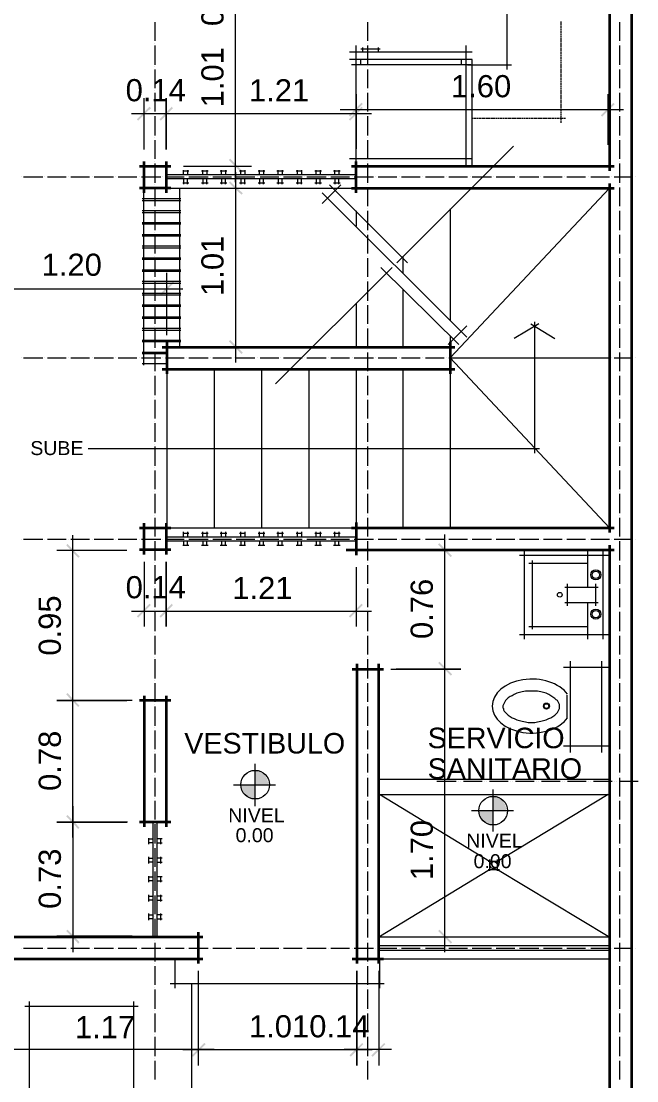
# Model space of a CAD drawing. Header units: millimetres. Extents: x 0 to 51.9, y -1.9 to 29.7.
# Drawn here: x 13.6 to 17.51, y 12.43 to 19.16 of the extents above; entities that cross this region are included whole.
import ezdxf

# ---------------------------------------------------------------- set-up
doc = ezdxf.new("R2010")
doc.units = ezdxf.units.MM
for name, color, linetype in [('PDF_0', 7, 'Continuous'), ('PDF_Acabados', 7, 'Continuous'), ('PDF_Arquitectura', 7, 'Continuous'), ('PDF_Ejes', 7, 'Continuous'), ('PDF_Muebles Fijos', 5, 'Continuous'), ('PDF_Muros', 7, 'Continuous'), ('PDF_Niveles', 2, 'Continuous'), ('PDF_Sketch', 7, 'Continuous'), ('PDF_Text', 7, 'Continuous'), ('PDF_Ventanas', 4, 'Continuous')]:
    doc.layers.add(name, color=color, linetype=linetype)
doc.styles.add('PDF ArialMT', font='arial.ttf')

msp = doc.modelspace()

# ---------------------------------------------------------------- hatches: boundary and pattern name
at = {"layer": 'PDF_0', "transparency": 33554559}
for points in [[(14.3302, 18.5382), (14.3386, 18.5297), (14.4191, 18.6101), (14.4106, 18.6186)], [(14.4826, 18.5297), (14.5588, 18.6101), (14.5503, 18.6186), (14.4741, 18.5382)], [(15.7653, 18.6355), (15.7568, 18.644), (15.6764, 18.5636), (15.6848, 18.5551)], [(15.6764, 18.5382), (15.6848, 18.5297), (15.7653, 18.6101), (15.7568, 18.6186)], [(17.2766, 18.5636), (17.2851, 18.5551), (17.3655, 18.6355), (17.3571, 18.644)], [(14.9228, 18.2884), (14.9144, 18.2799), (14.9948, 18.1995), (15.0033, 18.208)], [(14.9948, 18.0598), (15.0033, 18.0683), (14.9228, 18.1445), (14.9144, 18.136)], [(14.4783, 17.429), (14.4868, 17.4206), (14.5672, 17.501), (14.5588, 17.5095)], [(14.9228, 17.1369), (14.9144, 17.1284), (14.9948, 17.048), (15.0033, 17.0565)], [(13.9576, 15.7526), (13.9661, 15.7611), (13.8899, 15.8415), (13.8814, 15.833)], [(16.3241, 15.7568), (16.3326, 15.7653), (16.2521, 15.8457), (16.2437, 15.8373)], [(14.3302, 15.38), (14.3386, 15.3716), (14.4191, 15.452), (14.4106, 15.4605)], [(14.4826, 15.3716), (14.5588, 15.452), (14.5503, 15.4605), (14.4741, 15.38)], [(15.6764, 15.38), (15.6848, 15.3716), (15.7653, 15.452), (15.7568, 15.4605)], [(16.3326, 15.0117), (16.2521, 15.0922), (16.2437, 15.0837), (16.3241, 15.0033)], [(13.9661, 14.8128), (13.8899, 14.8932), (13.8814, 14.8847), (13.9576, 14.8043)], [(13.9661, 14.038), (13.8899, 14.1185), (13.8814, 14.11), (13.9576, 14.0296)], [(13.8899, 13.3903), (13.8814, 13.3819), (13.9576, 13.3014), (13.9661, 13.3099)], [(16.2521, 13.3903), (16.2437, 13.3819), (16.3241, 13.3014), (16.3326, 13.3099)], [(14.6858, 12.5817), (14.7662, 12.6622), (14.7577, 12.6706), (14.6773, 12.5902)], [(15.7611, 12.6706), (15.6806, 12.5902), (15.6891, 12.5817), (15.7695, 12.6622)], [(15.9092, 12.6622), (15.9008, 12.6706), (15.8203, 12.5902), (15.8288, 12.5817)]]:
    msp.add_hatch(color=256, dxfattribs=at).paths.add_polyline_path(points)
at = {"layer": 'PDF_Arquitectura', "true_color": 0x404040, "transparency": 33554559}
h = msp.add_hatch(color=250, dxfattribs=at)
h.paths.add_polyline_path([(15.0795, 14.309), (14.9863, 14.309), (14.9948, 14.2751), (14.999, 14.2624), (15.0075, 14.2497), (15.0202, 14.237), (15.0329, 14.2286), (15.0456, 14.2243), (15.0795, 14.2159)])
h.paths.add_polyline_path([(15.0922, 14.3979), (15.0795, 14.3979), (15.0795, 14.309), (15.1684, 14.309), (15.1641, 14.3217), (15.1599, 14.3386), (15.1557, 14.3513), (15.1472, 14.364), (15.1345, 14.3767), (15.1091, 14.3937)])
h = msp.add_hatch(color=250, dxfattribs=at)
h.paths.add_polyline_path([(16.5908, 14.1439), (16.4977, 14.1439), (16.5019, 14.1312), (16.5061, 14.1142), (16.5104, 14.1015), (16.5188, 14.0888), (16.5315, 14.0761), (16.5569, 14.0592), (16.5739, 14.055), (16.5908, 14.055)])
h.paths.add_polyline_path([(16.6035, 14.2328), (16.5908, 14.237), (16.5908, 14.1439), (16.6797, 14.1439), (16.6712, 14.1777), (16.667, 14.1904), (16.6585, 14.2032), (16.6458, 14.2159), (16.6331, 14.2243), (16.6204, 14.2286)])

# ---------------------------------------------------------------- linework, layer by layer
at = {"layer": 'PDF_Acabados', "lineweight": 18}
for points in [[(14.7196, 13.1279), (14.7196, 12.5267)], [(13.6486, 12.6283), (11.5192, 12.6283)], [(14.8212, 12.6283), (13.4496, 12.6283)]]:
    msp.add_lwpolyline(points, dxfattribs=at)
at = {"layer": 'PDF_Arquitectura', "color": 250, "lineweight": 18, "true_color": 0x404040}
for points in [[(14.9567, 18.1402), (14.9567, 19.3468)], [(14.3767, 18.3477), (14.3767, 18.6736)], [(15.723, 18.6991), (15.723, 18.3519), (15.723, 18.6736)], [(17.3232, 18.3773), (17.3232, 18.6991)], [(15.6213, 18.6017), (17.4206, 18.6017)], [(14.2963, 18.5763), (14.3767, 18.5763), (14.5164, 18.5763), (14.5969, 18.5763)], [(14.4148, 18.5763), (15.8203, 18.5763)], [(14.6265, 18.2418), (15.0583, 18.2418)], [(14.9567, 18.2037), (14.9567, 16.993)], [(14.6265, 18.1021), (15.0583, 18.1021)], [(14.5207, 17.1665), (14.5207, 17.5645)], [(13.221, 17.4629), (14.6223, 17.4629)], [(16.8829, 17.2385), (16.7263, 17.1454)], [(16.8321, 17.2385), (16.9845, 17.1454)], [(16.8575, 16.4172), (16.8575, 17.2512)], [(14.6265, 17.0903), (15.0583, 17.0903)], [(14.0211, 16.4469), (16.8871, 16.4469)], [(13.9237, 14.7493), (13.9237, 15.8965)], [(16.286, 14.9482), (16.286, 15.9008)], [(14.2667, 15.7992), (13.8221, 15.7992)], [(15.977, 15.8034), (16.3876, 15.8034)], [(14.3767, 15.7272), (14.3767, 15.3165)], [(15.723, 15.6933), (15.723, 15.3165)], [(14.2963, 15.4139), (14.3767, 15.4139), (14.5164, 15.4139), (14.5969, 15.4139)], [(14.4148, 15.4139), (15.8203, 15.4139)], [(16.286, 13.2464), (16.286, 15.1472)], [(15.9431, 15.0456), (16.3876, 15.0456), (15.977, 15.0456)], [(13.9237, 13.9745), (13.9237, 14.9482)], [(14.3005, 14.8466), (13.8221, 14.8466), (14.2667, 14.8466)], [(13.9237, 14.1735), (13.9237, 13.2464)], [(14.2709, 14.0719), (13.8221, 14.0719), (14.2667, 14.0719)], [(14.3005, 13.348), (13.8221, 13.348)], [(15.9431, 13.3438), (16.3876, 13.3438)], [(14.7196, 13.094), (14.7196, 12.5267)], [(15.8669, 13.1279), (15.8669, 12.5267)], [(14.6223, 12.6283), (15.8246, 12.6283)], [(15.9473, 12.6283), (15.8669, 12.6283), (15.7272, 12.6283), (15.6467, 12.6283)]]:
    msp.add_lwpolyline(points, dxfattribs=at)
for points in [[(14.5164, 18.6736), (14.5164, 18.3477)], [(14.5164, 15.3165), (14.5164, 15.7272)], [(15.7272, 12.5267), (15.7272, 13.1279)]]:
    msp.add_lwpolyline(points, close=True, dxfattribs=at)
at = {"layer": 'PDF_Arquitectura', "color": 250, "lineweight": 9, "true_color": 0x404040}
for points in [[(15.0795, 14.4445), (15.0795, 14.1735)], [(15.2107, 14.309), (14.944, 14.309)], [(16.5908, 14.2794), (16.5908, 14.0126)], [(16.722, 14.1439), (16.4553, 14.1439)]]:
    msp.add_lwpolyline(points, dxfattribs=at)
at = {"layer": 'PDF_Arquitectura', "lineweight": 5}
for points in [[(16.2352, 14.3344), (16.358, 14.3344)], [(16.3749, 14.3344), (16.3749, 14.3344)], [(16.3876, 14.3344), (16.3876, 14.3344)], [(16.4045, 14.3344), (16.5231, 14.3344)], [(16.54, 14.3344), (16.54, 14.3344)], [(16.5527, 14.3344), (16.5527, 14.3344)], [(16.5696, 14.3344), (16.6882, 14.3344)], [(16.7051, 14.3344), (16.7051, 14.3344)], [(16.7178, 14.3344), (16.7178, 14.3344)], [(16.7347, 14.3344), (16.8533, 14.3344)], [(16.8702, 14.3344), (16.8702, 14.3344)], [(16.8829, 14.3344), (16.8829, 14.3344)], [(16.8998, 14.3344), (17.0184, 14.3344)], [(17.0353, 14.3344), (17.0353, 14.3344)], [(17.048, 14.3344), (17.048, 14.3344)], [(17.0649, 14.3344), (17.1835, 14.3344)], [(17.2004, 14.3344), (17.2004, 14.3344)], [(17.2131, 14.3344), (17.2131, 14.3344)], [(17.2301, 14.3344), (17.3486, 14.3344)], [(17.3613, 14.3344), (17.3613, 14.3344)], [(17.3782, 14.3344), (17.3782, 14.3344)], [(17.3952, 14.3344), (17.5137, 14.3344)]]:
    msp.add_lwpolyline(points, dxfattribs=at)
at = {"layer": 'PDF_Arquitectura', "color": 250, "lineweight": 18, "true_color": 0x404040}
for centre in [(15.0816, 14.3111), (16.5929, 14.146)]:
    msp.add_circle(centre, 0.091, dxfattribs=at)
at = {"layer": 'PDF_Ejes', "lineweight": 9}
for points in [[(14.4445, 19.1563), (14.4445, 19.0377)], [(15.7949, 19.1563), (15.7949, 19.0377)], [(17.3952, 19.1563), (17.3952, 19.0377)], [(14.4445, 19.0208), (14.4445, 19.0208)], [(14.4445, 19.0081), (14.4445, 18.8853)], [(15.7949, 19.0208), (15.7949, 19.0208)], [(15.7949, 19.0081), (15.7949, 18.8853)], [(17.3952, 19.0208), (17.3952, 19.0208)], [(17.3952, 19.0081), (17.3952, 18.8853)], [(14.4445, 18.8726), (14.4445, 18.8726)], [(14.4445, 18.8557), (14.4445, 18.7372)], [(15.7949, 18.8726), (15.7949, 18.8726)], [(15.7949, 18.8557), (15.7949, 18.7372)], [(17.3952, 18.8726), (17.3952, 18.8726)], [(17.3952, 18.8557), (17.3952, 18.7372)], [(14.4445, 18.7202), (14.4445, 18.7202)], [(15.7949, 18.7202), (15.7949, 18.7202)], [(17.3952, 18.7202), (17.3952, 18.7202)], [(14.4445, 18.7075), (14.4445, 18.589)], [(15.7949, 18.7075), (15.7949, 18.589)], [(17.3952, 18.7075), (17.3952, 18.589)], [(14.4445, 18.572), (14.4445, 18.572)], [(14.4445, 18.5593), (14.4445, 18.4366)], [(15.7949, 18.572), (15.7949, 18.572)], [(15.7949, 18.5593), (15.7949, 18.4366)], [(17.3952, 18.572), (17.3952, 18.572)], [(17.3952, 18.5593), (17.3952, 18.4366)], [(14.4445, 18.4239), (14.4445, 18.4239)], [(14.4445, 18.4069), (14.4445, 18.2884)], [(15.7949, 18.4239), (15.7949, 18.4239)], [(15.7949, 18.4069), (15.7949, 18.2884)], [(17.3952, 18.4239), (17.3952, 18.4239)], [(17.3952, 18.4069), (17.3952, 18.2884)], [(14.4445, 18.2715), (14.4445, 18.2715)], [(14.4445, 18.2588), (14.4445, 18.136)], [(15.7949, 18.2715), (15.7949, 18.2715)], [(15.7949, 18.2588), (15.7949, 18.136)], [(17.3952, 18.2715), (17.3952, 18.2715)], [(17.3952, 18.2588), (17.3952, 18.136)], [(13.5978, 18.1741), (13.5978, 18.1741)], [(13.6105, 18.1741), (13.7332, 18.1741)], [(13.7459, 18.1741), (13.7459, 18.1741)], [(13.7629, 18.1741), (13.8814, 18.1741)], [(13.8983, 18.1741), (13.8983, 18.1741)], [(13.911, 18.1741), (14.0296, 18.1741)], [(14.0465, 18.1741), (14.0465, 18.1741)], [(14.0592, 18.1741), (14.182, 18.1741)], [(14.1947, 18.1741), (14.1947, 18.1741)], [(14.2116, 18.1741), (14.3302, 18.1741)], [(14.3471, 18.1741), (14.3471, 18.1741)], [(14.3598, 18.1741), (14.4826, 18.1741)], [(14.4445, 18.1233), (14.4445, 18.1233)], [(14.4953, 18.1741), (14.4953, 18.1741)], [(14.5122, 18.1741), (14.6307, 18.1741)], [(14.6477, 18.1741), (14.6477, 18.1741)], [(14.6604, 18.1741), (14.7831, 18.1741)], [(14.7958, 18.1741), (14.7958, 18.1741)], [(14.8128, 18.1741), (14.9313, 18.1741)], [(14.9482, 18.1741), (14.9482, 18.1741)], [(14.9609, 18.1741), (15.0795, 18.1741)], [(15.0964, 18.1741), (15.0964, 18.1741)], [(15.1133, 18.1741), (15.2319, 18.1741)], [(15.2446, 18.1741), (15.2446, 18.1741)], [(15.2615, 18.1741), (15.38, 18.1741)], [(15.397, 18.1741), (15.397, 18.1741)], [(15.4097, 18.1741), (15.5324, 18.1741)], [(15.5451, 18.1741), (15.5451, 18.1741)], [(15.5621, 18.1741), (15.6806, 18.1741)], [(15.6976, 18.1741), (15.6976, 18.1741)], [(15.7103, 18.1741), (15.833, 18.1741)], [(15.7949, 18.1233), (15.7949, 18.1233)], [(15.8457, 18.1741), (15.8457, 18.1741)], [(15.8627, 18.1741), (15.9812, 18.1741)], [(15.9981, 18.1741), (15.9981, 18.1741)], [(16.0108, 18.1741), (16.1294, 18.1741)], [(16.1463, 18.1741), (16.1463, 18.1741)], [(16.1632, 18.1741), (16.2818, 18.1741)], [(16.2945, 18.1741), (16.2945, 18.1741)], [(16.3114, 18.1741), (16.4299, 18.1741)], [(16.4469, 18.1741), (16.4469, 18.1741)], [(16.4596, 18.1741), (16.5823, 18.1741)], [(16.595, 18.1741), (16.595, 18.1741)], [(16.612, 18.1741), (16.7305, 18.1741)], [(16.7474, 18.1741), (16.7474, 18.1741)], [(16.7601, 18.1741), (16.8829, 18.1741)], [(16.8956, 18.1741), (16.8956, 18.1741)], [(16.9125, 18.1741), (17.0311, 18.1741)], [(17.048, 18.1741), (17.048, 18.1741)], [(17.0607, 18.1741), (17.1792, 18.1741)], [(17.1962, 18.1741), (17.1962, 18.1741)], [(17.2131, 18.1741), (17.3317, 18.1741)], [(17.3444, 18.1741), (17.3444, 18.1741)], [(17.3613, 18.1741), (17.4798, 18.1741)], [(17.3952, 18.1233), (17.3952, 18.1233)], [(17.4968, 18.1741), (17.4968, 18.1741)], [(14.4445, 18.1064), (14.4445, 17.9878)], [(15.7949, 18.1064), (15.7949, 17.9878)], [(17.3952, 18.1064), (17.3952, 17.9878)], [(14.4445, 17.9709), (14.4445, 17.9709)], [(14.4445, 17.9582), (14.4445, 17.8354)], [(15.7949, 17.9709), (15.7949, 17.9709)], [(15.7949, 17.9582), (15.7949, 17.8354)], [(17.3952, 17.9709), (17.3952, 17.9709)], [(17.3952, 17.9582), (17.3952, 17.8354)], [(14.4445, 17.8227), (14.4445, 17.8227)], [(14.4445, 17.8058), (14.4445, 17.6873)], [(15.7949, 17.8227), (15.7949, 17.8227)], [(15.7949, 17.8058), (15.7949, 17.6873)], [(17.3952, 17.8227), (17.3952, 17.8227)], [(17.3952, 17.8058), (17.3952, 17.6873)], [(14.4445, 17.6703), (14.4445, 17.6703)], [(14.4445, 17.6576), (14.4445, 17.5391)], [(15.7949, 17.6703), (15.7949, 17.6703)], [(15.7949, 17.6576), (15.7949, 17.5391)], [(17.3952, 17.6703), (17.3952, 17.6703)], [(17.3952, 17.6576), (17.3952, 17.5391)], [(14.4445, 17.5222), (14.4445, 17.5222)], [(14.4445, 17.5095), (14.4445, 17.3867)], [(15.7949, 17.5222), (15.7949, 17.5222)], [(15.7949, 17.5095), (15.7949, 17.3867)], [(17.3952, 17.5222), (17.3952, 17.5222)], [(17.3952, 17.5095), (17.3952, 17.3867)], [(14.4445, 17.374), (14.4445, 17.374)], [(15.7949, 17.374), (15.7949, 17.374)], [(17.3952, 17.374), (17.3952, 17.374)], [(14.4445, 17.3571), (14.4445, 17.2385)], [(15.7949, 17.3571), (15.7949, 17.2385)], [(17.3952, 17.3571), (17.3952, 17.2385)], [(14.4445, 17.2216), (14.4445, 17.2216)], [(14.4445, 17.2089), (14.4445, 17.0861)], [(15.7949, 17.2216), (15.7949, 17.2216)], [(15.7949, 17.2089), (15.7949, 17.0861)], [(17.3952, 17.2216), (17.3952, 17.2216)], [(17.3952, 17.2089), (17.3952, 17.0861)], [(14.4445, 17.0734), (14.4445, 17.0734)], [(14.4445, 17.0565), (14.4445, 16.9379)], [(15.7949, 17.0734), (15.7949, 17.0734)], [(15.7949, 17.0565), (15.7949, 16.9379)], [(17.3952, 17.0734), (17.3952, 17.0734)], [(17.3952, 17.0565), (17.3952, 16.9379)], [(13.5978, 17.0226), (13.5978, 17.0226)], [(13.6105, 17.0226), (13.7332, 17.0226)], [(13.7459, 17.0226), (13.7459, 17.0226)], [(13.7629, 17.0226), (13.8814, 17.0226)], [(13.8983, 17.0226), (13.8983, 17.0226)], [(13.911, 17.0226), (14.0296, 17.0226)], [(14.0465, 17.0226), (14.0465, 17.0226)], [(14.0592, 17.0226), (14.182, 17.0226)], [(14.1947, 17.0226), (14.1947, 17.0226)], [(14.2116, 17.0226), (14.3302, 17.0226)], [(14.3471, 17.0226), (14.3471, 17.0226)], [(14.3598, 17.0226), (14.4826, 17.0226)], [(14.4953, 17.0226), (14.4953, 17.0226)], [(14.5122, 17.0226), (14.6307, 17.0226)], [(14.6477, 17.0226), (14.6477, 17.0226)], [(14.6604, 17.0226), (14.7831, 17.0226)], [(14.7958, 17.0226), (14.7958, 17.0226)], [(14.8128, 17.0226), (14.9313, 17.0226)], [(14.9482, 17.0226), (14.9482, 17.0226)], [(14.9609, 17.0226), (15.0795, 17.0226)], [(15.0964, 17.0226), (15.0964, 17.0226)], [(15.1133, 17.0226), (15.2319, 17.0226)], [(15.2446, 17.0226), (15.2446, 17.0226)], [(15.2615, 17.0226), (15.38, 17.0226)], [(15.397, 17.0226), (15.397, 17.0226)], [(15.4097, 17.0226), (15.5324, 17.0226)], [(15.5451, 17.0226), (15.5451, 17.0226)], [(15.5621, 17.0226), (15.6806, 17.0226)], [(15.6976, 17.0226), (15.6976, 17.0226)], [(15.7103, 17.0226), (15.833, 17.0226)], [(15.8457, 17.0226), (15.8457, 17.0226)], [(15.8627, 17.0226), (15.9812, 17.0226)], [(15.9981, 17.0226), (15.9981, 17.0226)], [(16.0108, 17.0226), (16.1294, 17.0226)], [(16.1463, 17.0226), (16.1463, 17.0226)], [(16.1632, 17.0226), (16.2818, 17.0226)], [(16.2945, 17.0226), (16.2945, 17.0226)], [(16.3114, 17.0226), (16.4299, 17.0226)], [(16.4469, 17.0226), (16.4469, 17.0226)], [(16.4596, 17.0226), (16.5823, 17.0226)], [(16.595, 17.0226), (16.595, 17.0226)], [(16.612, 17.0226), (16.7305, 17.0226)], [(16.7474, 17.0226), (16.7474, 17.0226)], [(16.7601, 17.0226), (16.8829, 17.0226)], [(16.8956, 17.0226), (16.8956, 17.0226)], [(16.9125, 17.0226), (17.0311, 17.0226)], [(17.048, 17.0226), (17.048, 17.0226)], [(17.0607, 17.0226), (17.1792, 17.0226)], [(17.1962, 17.0226), (17.1962, 17.0226)], [(17.2131, 17.0226), (17.3317, 17.0226)], [(17.3444, 17.0226), (17.3444, 17.0226)], [(17.3613, 17.0226), (17.4798, 17.0226)], [(17.4968, 17.0226), (17.4968, 17.0226)], [(14.4445, 16.921), (14.4445, 16.921)], [(14.4445, 16.9083), (14.4445, 16.7855)], [(15.7949, 16.921), (15.7949, 16.921)], [(15.7949, 16.9083), (15.7949, 16.7855)], [(17.3952, 16.921), (17.3952, 16.921)], [(17.3952, 16.9083), (17.3952, 16.7855)], [(14.4445, 16.7728), (14.4445, 16.7728)], [(15.7949, 16.7728), (15.7949, 16.7728)], [(17.3952, 16.7728), (17.3952, 16.7728)], [(14.4445, 16.7559), (14.4445, 16.6374)], [(15.7949, 16.7559), (15.7949, 16.6374)], [(17.3952, 16.7559), (17.3952, 16.6374)], [(14.4445, 16.6204), (14.4445, 16.6204)], [(14.4445, 16.6077), (14.4445, 16.4892)], [(15.7949, 16.6204), (15.7949, 16.6204)], [(15.7949, 16.6077), (15.7949, 16.4892)], [(17.3952, 16.6204), (17.3952, 16.6204)], [(17.3952, 16.6077), (17.3952, 16.4892)], [(14.4445, 16.4723), (14.4445, 16.4723)], [(14.4445, 16.4596), (14.4445, 16.3368)], [(15.7949, 16.4723), (15.7949, 16.4723)], [(15.7949, 16.4596), (15.7949, 16.3368)], [(17.3952, 16.4723), (17.3952, 16.4723)], [(17.3952, 16.4596), (17.3952, 16.3368)], [(14.4445, 16.3241), (14.4445, 16.3241)], [(14.4445, 16.3072), (14.4445, 16.1886)], [(15.7949, 16.3241), (15.7949, 16.3241)], [(15.7949, 16.3072), (15.7949, 16.1886)], [(17.3952, 16.3241), (17.3952, 16.3241)], [(17.3952, 16.3072), (17.3952, 16.1886)], [(14.4445, 16.1717), (14.4445, 16.1717)], [(15.7949, 16.1717), (15.7949, 16.1717)], [(17.3952, 16.1717), (17.3952, 16.1717)], [(14.4445, 16.159), (14.4445, 16.0362)], [(15.7949, 16.159), (15.7949, 16.0362)], [(17.3952, 16.159), (17.3952, 16.0362)], [(14.4445, 16.0235), (14.4445, 16.0235)], [(14.4445, 16.0066), (14.4445, 15.8881)], [(15.7949, 16.0235), (15.7949, 16.0235)], [(15.7949, 16.0066), (15.7949, 15.8881)], [(17.3952, 16.0235), (17.3952, 16.0235)], [(17.3952, 16.0066), (17.3952, 15.8881)], [(13.5978, 15.8711), (13.5978, 15.8711)], [(13.6105, 15.8711), (13.7332, 15.8711)], [(13.7459, 15.8711), (13.7459, 15.8711)], [(13.7629, 15.8711), (13.8814, 15.8711)], [(13.8983, 15.8711), (13.8983, 15.8711)], [(13.911, 15.8711), (14.0296, 15.8711)], [(14.0465, 15.8711), (14.0465, 15.8711)], [(14.0592, 15.8711), (14.182, 15.8711)], [(14.1947, 15.8711), (14.1947, 15.8711)], [(14.2116, 15.8711), (14.3302, 15.8711)], [(14.3471, 15.8711), (14.3471, 15.8711)], [(14.3598, 15.8711), (14.4826, 15.8711)], [(14.4445, 15.8711), (14.4445, 15.8711)], [(14.4445, 15.8584), (14.4445, 15.7357)], [(14.4953, 15.8711), (14.4953, 15.8711)], [(14.5122, 15.8711), (14.6307, 15.8711)], [(14.6477, 15.8711), (14.6477, 15.8711)], [(14.6604, 15.8711), (14.7831, 15.8711)], [(14.7958, 15.8711), (14.7958, 15.8711)], [(14.8128, 15.8711), (14.9313, 15.8711)], [(14.9482, 15.8711), (14.9482, 15.8711)], [(14.9609, 15.8711), (15.0795, 15.8711)], [(15.0964, 15.8711), (15.0964, 15.8711)], [(15.1133, 15.8711), (15.2319, 15.8711)], [(15.2446, 15.8711), (15.2446, 15.8711)], [(15.2615, 15.8711), (15.38, 15.8711)], [(15.397, 15.8711), (15.397, 15.8711)], [(15.4097, 15.8711), (15.5324, 15.8711)], [(15.5451, 15.8711), (15.5451, 15.8711)], [(15.5621, 15.8711), (15.6806, 15.8711)], [(15.6976, 15.8711), (15.6976, 15.8711)], [(15.7103, 15.8711), (15.833, 15.8711)], [(15.7949, 15.8711), (15.7949, 15.8711)], [(15.7949, 15.8584), (15.7949, 15.7357)], [(15.8457, 15.8711), (15.8457, 15.8711)], [(15.8627, 15.8711), (15.9812, 15.8711)], [(15.9981, 15.8711), (15.9981, 15.8711)], [(16.0108, 15.8711), (16.1294, 15.8711)], [(16.1463, 15.8711), (16.1463, 15.8711)], [(16.1632, 15.8711), (16.2818, 15.8711)], [(16.2945, 15.8711), (16.2945, 15.8711)], [(16.3114, 15.8711), (16.4299, 15.8711)], [(16.4469, 15.8711), (16.4469, 15.8711)], [(16.4596, 15.8711), (16.5823, 15.8711)], [(16.595, 15.8711), (16.595, 15.8711)], [(16.612, 15.8711), (16.7305, 15.8711)], [(16.7474, 15.8711), (16.7474, 15.8711)], [(16.7601, 15.8711), (16.8829, 15.8711)], [(16.8956, 15.8711), (16.8956, 15.8711)], [(16.9125, 15.8711), (17.0311, 15.8711)], [(17.048, 15.8711), (17.048, 15.8711)], [(17.0607, 15.8711), (17.1792, 15.8711)], [(17.1962, 15.8711), (17.1962, 15.8711)], [(17.2131, 15.8711), (17.3317, 15.8711)], [(17.3444, 15.8711), (17.3444, 15.8711)], [(17.3613, 15.8711), (17.4798, 15.8711)], [(17.3952, 15.8711), (17.3952, 15.8711)], [(17.3952, 15.8584), (17.3952, 15.7357)], [(17.4968, 15.8711), (17.4968, 15.8711)], [(14.4445, 15.723), (14.4445, 15.723)], [(14.4445, 15.706), (14.4445, 15.5875)], [(15.7949, 15.723), (15.7949, 15.723)], [(15.7949, 15.706), (15.7949, 15.5875)], [(17.3952, 15.723), (17.3952, 15.723)], [(17.3952, 15.706), (17.3952, 15.5875)], [(14.4445, 15.5705), (14.4445, 15.5705)], [(14.4445, 15.5578), (14.4445, 15.4393)], [(15.7949, 15.5705), (15.7949, 15.5705)], [(15.7949, 15.5578), (15.7949, 15.4393)], [(17.3952, 15.5705), (17.3952, 15.5705)], [(17.3952, 15.5578), (17.3952, 15.4393)], [(14.4445, 15.4224), (14.4445, 15.4224)], [(15.7949, 15.4224), (15.7949, 15.4224)], [(17.3952, 15.4224), (17.3952, 15.4224)], [(14.4445, 15.4097), (14.4445, 15.2869)], [(15.7949, 15.4097), (15.7949, 15.2869)], [(17.3952, 15.4097), (17.3952, 15.2869)], [(14.4445, 15.2742), (14.4445, 15.2742)], [(14.4445, 15.2573), (14.4445, 15.1387)], [(15.7949, 15.2742), (15.7949, 15.2742)], [(15.7949, 15.2573), (15.7949, 15.1387)], [(17.3952, 15.2742), (17.3952, 15.2742)], [(17.3952, 15.2573), (17.3952, 15.1387)], [(14.4445, 15.1218), (14.4445, 15.1218)], [(14.4445, 15.1091), (14.4445, 14.9863)], [(15.7949, 15.1218), (15.7949, 15.1218)], [(15.7949, 15.1091), (15.7949, 14.9863)], [(17.3952, 15.1218), (17.3952, 15.1218)], [(17.3952, 15.1091), (17.3952, 14.9863)], [(14.4445, 14.9736), (14.4445, 14.9736)], [(14.4445, 14.9567), (14.4445, 14.8382)], [(15.7949, 14.9736), (15.7949, 14.9736)], [(15.7949, 14.9567), (15.7949, 14.8382)], [(17.3952, 14.9736), (17.3952, 14.9736)], [(17.3952, 14.9567), (17.3952, 14.8382)], [(14.4445, 14.8212), (14.4445, 14.8212)], [(15.7949, 14.8212), (15.7949, 14.8212)], [(17.3952, 14.8212), (17.3952, 14.8212)], [(14.4445, 14.8085), (14.4445, 14.6858)], [(15.7949, 14.8085), (15.7949, 14.6858)], [(17.3952, 14.8085), (17.3952, 14.6858)], [(14.4445, 14.6731), (14.4445, 14.6731)], [(14.4445, 14.6561), (14.4445, 14.5376)], [(15.7949, 14.6731), (15.7949, 14.6731)], [(15.7949, 14.6561), (15.7949, 14.5376)], [(17.3952, 14.6731), (17.3952, 14.6731)], [(17.3952, 14.6561), (17.3952, 14.5376)], [(14.4445, 14.5207), (14.4445, 14.5207)], [(14.4445, 14.508), (14.4445, 14.3894)], [(15.7949, 14.5207), (15.7949, 14.5207)], [(15.7949, 14.508), (15.7949, 14.3894)], [(17.3952, 14.5207), (17.3952, 14.5207)], [(17.3952, 14.508), (17.3952, 14.3894)], [(14.4445, 14.3725), (14.4445, 14.3725)], [(14.4445, 14.3556), (14.4445, 14.237)], [(15.7949, 14.3725), (15.7949, 14.3725)], [(15.7949, 14.3556), (15.7949, 14.237)], [(17.3952, 14.3725), (17.3952, 14.3725)], [(17.3952, 14.3556), (17.3952, 14.237)], [(14.4445, 14.2243), (14.4445, 14.2243)], [(14.4445, 14.2074), (14.4445, 14.0888)], [(15.7949, 14.2243), (15.7949, 14.2243)], [(15.7949, 14.2074), (15.7949, 14.0888)], [(17.3952, 14.2243), (17.3952, 14.2243)], [(17.3952, 14.2074), (17.3952, 14.0888)], [(14.4445, 14.0719), (14.4445, 14.0719)], [(14.4445, 14.0592), (14.4445, 13.9364)], [(15.7949, 14.0719), (15.7949, 14.0719)], [(15.7949, 14.0592), (15.7949, 13.9364)], [(17.3952, 14.0719), (17.3952, 14.0719)], [(17.3952, 14.0592), (17.3952, 13.9364)], [(14.4445, 13.9237), (14.4445, 13.9237)], [(14.4445, 13.9068), (14.4445, 13.7883)], [(15.7949, 13.9237), (15.7949, 13.9237)], [(15.7949, 13.9068), (15.7949, 13.7883)], [(17.3952, 13.9237), (17.3952, 13.9237)], [(17.3952, 13.9068), (17.3952, 13.7883)], [(14.4445, 13.7713), (14.4445, 13.7713)], [(14.4445, 13.7586), (14.4445, 13.6359)], [(15.7949, 13.7713), (15.7949, 13.7713)], [(15.7949, 13.7586), (15.7949, 13.6359)], [(17.3952, 13.7713), (17.3952, 13.7713)], [(17.3952, 13.7586), (17.3952, 13.6359)], [(14.4445, 13.6232), (14.4445, 13.6232)], [(14.4445, 13.6062), (14.4445, 13.4877)], [(15.7949, 13.6232), (15.7949, 13.6232)], [(15.7949, 13.6062), (15.7949, 13.4877)], [(17.3952, 13.6232), (17.3952, 13.6232)], [(17.3952, 13.6062), (17.3952, 13.4877)], [(14.4445, 13.4708), (14.4445, 13.4708)], [(15.7949, 13.4708), (15.7949, 13.4708)], [(17.3952, 13.4708), (17.3952, 13.4708)], [(14.4445, 13.4581), (14.4445, 13.3395)], [(15.7949, 13.4581), (15.7949, 13.3395)], [(17.3952, 13.4581), (17.3952, 13.3395)], [(13.5978, 13.2718), (13.5978, 13.2718)], [(13.6105, 13.2718), (13.7332, 13.2718)], [(13.7459, 13.2718), (13.7459, 13.2718)], [(13.7629, 13.2718), (13.8814, 13.2718)], [(13.8983, 13.2718), (13.8983, 13.2718)], [(13.911, 13.2718), (14.0296, 13.2718)], [(14.0465, 13.2718), (14.0465, 13.2718)], [(14.0592, 13.2718), (14.182, 13.2718)], [(14.1947, 13.2718), (14.1947, 13.2718)], [(14.2116, 13.2718), (14.3302, 13.2718)], [(14.3471, 13.2718), (14.3471, 13.2718)], [(14.3598, 13.2718), (14.4826, 13.2718)], [(14.4445, 13.3226), (14.4445, 13.3226)], [(14.4445, 13.3057), (14.4445, 13.1871)], [(14.4953, 13.2718), (14.4953, 13.2718)], [(14.5122, 13.2718), (14.6307, 13.2718)], [(14.6477, 13.2718), (14.6477, 13.2718)], [(14.6604, 13.2718), (14.7831, 13.2718)], [(14.7958, 13.2718), (14.7958, 13.2718)], [(14.8128, 13.2718), (14.9313, 13.2718)], [(14.9482, 13.2718), (14.9482, 13.2718)], [(14.9609, 13.2718), (15.0795, 13.2718)], [(15.0964, 13.2718), (15.0964, 13.2718)], [(15.1133, 13.2718), (15.2319, 13.2718)], [(15.2446, 13.2718), (15.2446, 13.2718)], [(15.2615, 13.2718), (15.38, 13.2718)], [(15.397, 13.2718), (15.397, 13.2718)], [(15.4097, 13.2718), (15.5324, 13.2718)], [(15.5451, 13.2718), (15.5451, 13.2718)], [(15.5621, 13.2718), (15.6806, 13.2718)], [(15.6976, 13.2718), (15.6976, 13.2718)], [(15.7103, 13.2718), (15.833, 13.2718)], [(15.7949, 13.3226), (15.7949, 13.3226)], [(15.7949, 13.3057), (15.7949, 13.1871)], [(15.8457, 13.2718), (15.8457, 13.2718)], [(15.8627, 13.2718), (15.9812, 13.2718)], [(15.9981, 13.2718), (15.9981, 13.2718)], [(16.0108, 13.2718), (16.1294, 13.2718)], [(16.1463, 13.2718), (16.1463, 13.2718)], [(16.1632, 13.2718), (16.2818, 13.2718)], [(16.2945, 13.2718), (16.2945, 13.2718)], [(16.3114, 13.2718), (16.4299, 13.2718)], [(16.4469, 13.2718), (16.4469, 13.2718)], [(16.4596, 13.2718), (16.5823, 13.2718)], [(16.595, 13.2718), (16.595, 13.2718)], [(16.612, 13.2718), (16.7305, 13.2718)], [(16.7474, 13.2718), (16.7474, 13.2718)], [(16.7601, 13.2718), (16.8829, 13.2718)], [(16.8956, 13.2718), (16.8956, 13.2718)], [(16.9125, 13.2718), (17.0311, 13.2718)], [(17.048, 13.2718), (17.048, 13.2718)], [(17.0607, 13.2718), (17.1792, 13.2718)], [(17.1962, 13.2718), (17.1962, 13.2718)], [(17.2131, 13.2718), (17.3317, 13.2718)], [(17.3444, 13.2718), (17.3444, 13.2718)], [(17.3613, 13.2718), (17.4798, 13.2718)], [(17.3952, 13.3226), (17.3952, 13.3226)], [(17.3952, 13.3057), (17.3952, 13.1871)], [(17.4968, 13.2718), (17.4968, 13.2718)], [(14.4445, 13.1744), (14.4445, 13.1744)], [(14.4445, 13.1575), (14.4445, 13.039)], [(15.7949, 13.1744), (15.7949, 13.1744)], [(15.7949, 13.1575), (15.7949, 13.039)], [(17.3952, 13.1744), (17.3952, 13.1744)], [(17.3952, 13.1575), (17.3952, 13.039)], [(14.4445, 13.022), (14.4445, 13.022)], [(14.4445, 13.0093), (14.4445, 12.8866)], [(15.7949, 13.022), (15.7949, 13.022)], [(15.7949, 13.0093), (15.7949, 12.8866)], [(17.3952, 13.022), (17.3952, 13.022)], [(17.3952, 13.0093), (17.3952, 12.8866)], [(14.4445, 12.8739), (14.4445, 12.8739)], [(15.7949, 12.8739), (15.7949, 12.8739)], [(17.3952, 12.8739), (17.3952, 12.8739)], [(14.4445, 12.8569), (14.4445, 12.7384)], [(15.7949, 12.8569), (15.7949, 12.7384)], [(17.3952, 12.8569), (17.3952, 12.7384)], [(14.4445, 12.7215), (14.4445, 12.7215)], [(14.4445, 12.7088), (14.4445, 12.586)], [(15.7949, 12.7215), (15.7949, 12.7215)], [(15.7949, 12.7088), (15.7949, 12.586)], [(17.3952, 12.7215), (17.3952, 12.7215)], [(17.3952, 12.7088), (17.3952, 12.586)], [(14.4445, 12.5733), (14.4445, 12.5733)], [(14.4445, 12.5563), (14.4445, 12.4378)], [(15.7949, 12.5733), (15.7949, 12.5733)], [(15.7949, 12.5563), (15.7949, 12.4378)], [(17.3952, 12.5733), (17.3952, 12.5733)], [(17.3952, 12.5563), (17.3952, 12.4378)]]:
    msp.add_lwpolyline(points, dxfattribs=at)
at = {"layer": 'PDF_Muebles Fijos', "lineweight": 5}
for points in [[(16.6797, 19.8209), (16.6797, 18.8557)], [(15.723, 18.2461), (15.723, 19.0081)], [(15.7653, 18.9658), (15.7653, 18.9954)], [(15.8627, 18.9954), (15.8627, 18.9658)], [(16.4215, 18.2461), (16.4215, 19.0081)], [(16.4596, 18.9658), (15.6806, 18.9658)], [(15.7526, 18.9869), (15.8754, 18.9869)], [(16.4596, 18.2461), (16.4596, 18.9192), (15.6806, 18.9192)], [(16.4511, 18.8853), (15.6933, 18.8853)], [(15.7526, 18.8853), (15.7526, 18.9192)], [(16.3918, 18.8853), (16.3918, 18.9192)], [(16.4299, 18.8853), (16.7093, 18.8853)], [(16.4596, 18.2884), (15.6806, 18.2884)], [(16.7601, 15.7695), (17.3232, 15.7695)], [(16.7898, 15.7992), (16.7898, 15.2361)], [(17.192, 15.7992), (17.192, 15.5663)], [(17.2893, 15.7992), (17.2893, 15.2361)], [(16.8194, 15.7187), (17.192, 15.7187)], [(16.8406, 15.7357), (16.8406, 15.2996)], [(17.048, 15.5663), (17.2597, 15.5663)], [(17.0649, 15.4478), (17.0649, 15.5875)], [(17.2428, 15.5875), (17.2428, 15.4478)], [(17.048, 15.4689), (17.2597, 15.4689)], [(17.192, 15.4689), (17.192, 15.2361)], [(16.8194, 15.3165), (17.192, 15.3165)], [(16.7601, 15.2657), (17.3232, 15.2657)], [(17.0819, 15.0964), (17.0819, 14.5164)], [(17.2809, 15.0964), (17.2809, 14.5164)], [(17.0395, 15.0583), (17.3232, 15.0583)], [(17.0607, 14.8805), (17.0607, 14.7323)], [(17.0395, 14.5588), (17.3232, 14.5588)], [(15.8711, 14.3471), (17.3232, 14.3471)], [(16.5696, 13.8221), (15.8711, 14.2497), (17.3232, 14.2497), (16.6204, 13.8221)], [(16.6331, 13.8221), (16.5612, 13.8221)], [(16.5696, 13.8348), (16.5696, 13.7629)], [(16.6204, 13.7629), (16.6204, 13.8348)], [(15.8669, 13.3438), (16.5696, 13.7713)], [(16.5612, 13.7713), (16.6331, 13.7713)], [(16.6204, 13.7713), (17.3232, 13.348)]]:
    msp.add_lwpolyline(points, dxfattribs=at)
msp.add_lwpolyline([(17.0141, 14.8085), (17.0141, 14.8128), (17.0141, 14.8212), (17.0099, 14.8297), (17.0057, 14.8382), (17.0014, 14.8466), (16.993, 14.8509), (16.9845, 14.8593), (16.9718, 14.8678), (16.9591, 14.8763), (16.9464, 14.8847), (16.9295, 14.8932), (16.9125, 14.8974), (16.8956, 14.9017), (16.8744, 14.9059), (16.8575, 14.9059), (16.8363, 14.9059), (16.8152, 14.9059), (16.7982, 14.9059), (16.7771, 14.9017), (16.7601, 14.8974), (16.7432, 14.8932), (16.7263, 14.8847), (16.7136, 14.8763), (16.7009, 14.872), (16.6882, 14.8636), (16.6797, 14.8551), (16.6712, 14.8466), (16.667, 14.8382), (16.6628, 14.8297), (16.6585, 14.8212), (16.6543, 14.8128), (16.6543, 14.8085), (16.6543, 14.8001), (16.6585, 14.7958), (16.6585, 14.7874), (16.6628, 14.7789), (16.6712, 14.7704), (16.6797, 14.762), (16.6882, 14.7535), (16.7009, 14.745), (16.7136, 14.7366), (16.7263, 14.7323), (16.7432, 14.7239), (16.7601, 14.7196), (16.7771, 14.7154), (16.7982, 14.7112), (16.8152, 14.7069), (16.8363, 14.7069), (16.8575, 14.7069), (16.8744, 14.7112), (16.8956, 14.7154), (16.9125, 14.7196), (16.9295, 14.7239), (16.9464, 14.7323), (16.9591, 14.7366), (16.9718, 14.745), (16.9845, 14.7535), (16.993, 14.762), (17.0014, 14.7704), (17.0057, 14.7789), (17.0099, 14.7874), (17.0141, 14.7958)], close=True, dxfattribs=at)
for centre, radius in [((17.2449, 15.6446), 0.0318), ((17.2449, 15.6446), 0.0233), ((17.0163, 15.5176), 0.0148), ((17.2449, 15.3949), 0.0318), ((17.2449, 15.3949), 0.0233), ((16.9316, 14.8106), 0.0191), ((16.9316, 14.8106), 0.0148), ((16.5972, 13.7989), 0.0233)]:
    msp.add_circle(centre, radius, dxfattribs=at)
for points in [[(16.7821, 14.9778), (16.6677, 14.9599), (16.5866, 14.8906), (16.5866, 14.8106)], [(17.0652, 14.8854), (17.014, 14.9573), (16.8966, 14.9956), (16.7821, 14.9778)], [(16.5866, 14.8106), (16.5866, 14.7307), (16.6677, 14.6614), (16.7821, 14.6435)], [(16.7821, 14.6435), (16.8966, 14.6257), (17.014, 14.664), (17.0652, 14.7359)]]:
    msp.add_open_spline(points, degree=3, dxfattribs=at)
at = {"layer": 'PDF_Muros', "lineweight": 35}
for points in [[(17.4714, 23.0764), (17.4714, 10.1687)], [(17.3317, 22.9367), (17.3317, 18.2122)], [(14.3767, 18.0725), (14.3767, 18.2715)], [(14.5164, 18.2715), (14.5164, 18.0725)], [(15.723, 18.0725), (15.723, 18.2715)], [(14.3471, 18.2418), (14.5461, 18.2418)], [(15.6933, 18.2418), (17.3613, 18.2418)], [(17.3317, 18.1318), (17.3317, 15.9135)], [(14.5461, 18.1021), (14.3471, 18.1021)], [(15.6933, 18.1021), (17.3613, 18.1021)], [(14.5207, 17.1242), (14.5207, 16.921)], [(16.3199, 17.1242), (16.3199, 16.921)], [(14.491, 17.0903), (16.3495, 17.0903)], [(14.491, 16.9506), (16.3495, 16.9506)], [(14.3767, 15.7738), (14.3767, 15.9727)], [(14.5164, 15.9727), (14.5164, 15.7738)], [(15.723, 15.977), (15.723, 15.7695)], [(14.3471, 15.9431), (14.5461, 15.9431)], [(15.6933, 15.9431), (17.3613, 15.9431)], [(17.3317, 15.833), (17.3317, 10.1687)], [(14.5461, 15.8034), (14.3471, 15.8034)], [(15.6594, 15.8034), (17.3613, 15.8034)], [(15.6976, 15.0456), (15.8965, 15.0456)], [(15.7272, 15.0795), (15.7272, 13.1744)], [(15.8669, 13.1744), (15.8669, 15.0795)], [(14.5461, 14.8466), (14.3471, 14.8466)], [(14.3767, 14.8763), (14.3767, 14.0423)], [(14.5164, 14.8763), (14.5164, 14.0423)], [(14.5461, 14.0719), (14.3471, 14.0719)], [(13.5173, 13.3438), (14.7493, 13.3438)], [(14.7196, 13.3734), (14.7196, 13.1744)], [(13.5173, 13.2041), (14.7493, 13.2041)], [(15.6976, 13.2041), (15.8965, 13.2041)]]:
    msp.add_lwpolyline(points, dxfattribs=at)
at = {"layer": 'PDF_Muros', "color": 9, "lineweight": 5, "true_color": 0xbababa}
for points in [[(17.0226, 19.1605), (17.0226, 19.1478), (17.0226, 19.1351)], [(17.0226, 19.1309), (17.0226, 19.1182)], [(17.0226, 19.1139), (17.0226, 19.1055)], [(17.0226, 19.1012), (17.0226, 19.0885)], [(17.0226, 19.0843), (17.0226, 19.0758)], [(17.0226, 19.0716), (17.0226, 19.0589)], [(17.0226, 19.0547), (17.0226, 19.042), (17.0226, 19.0293)], [(17.0226, 19.025), (17.0226, 19.0123), (17.0226, 18.9996)], [(17.0226, 18.9954), (17.0226, 18.9827), (17.0226, 18.97)], [(17.0226, 18.9658), (17.0226, 18.9531)], [(17.0226, 18.9488), (17.0226, 18.9404)], [(17.0226, 18.9361), (17.0226, 18.9234)], [(17.0226, 18.9192), (17.0226, 18.9107)], [(17.0226, 18.9065), (17.0226, 18.8938)], [(17.0226, 18.8896), (17.0226, 18.8769), (17.0226, 18.8642)], [(17.0226, 18.8599), (17.0226, 18.8472), (17.0226, 18.8345)], [(17.0226, 18.8303), (17.0226, 18.8176), (17.0226, 18.8049)], [(17.0226, 18.8007), (17.0226, 18.788)], [(17.0226, 18.7837), (17.0226, 18.7753)], [(17.0226, 18.771), (17.0226, 18.7583)], [(17.0226, 18.7541), (17.0226, 18.7456)], [(17.0226, 18.7414), (17.0226, 18.7287)], [(17.0226, 18.7245), (17.0226, 18.7118), (17.0226, 18.6991)], [(17.0226, 18.6948), (17.0226, 18.6821), (17.0226, 18.6694)], [(17.0226, 18.6652), (17.0226, 18.6525), (17.0226, 18.6398)], [(17.0226, 18.6355), (17.0226, 18.6228), (17.0226, 18.6101)], [(17.0226, 18.6059), (17.0226, 18.5932)], [(17.0226, 18.589), (17.0226, 18.5805)], [(16.4596, 18.5466), (16.468, 18.5466)], [(16.4723, 18.5466), (16.485, 18.5466)], [(16.4892, 18.5466), (16.4977, 18.5466)], [(16.5019, 18.5466), (16.5146, 18.5466)], [(16.5188, 18.5466), (16.5315, 18.5466), (16.5442, 18.5466)], [(16.5485, 18.5466), (16.5612, 18.5466), (16.5739, 18.5466)], [(16.5781, 18.5466), (16.5908, 18.5466), (16.6035, 18.5466)], [(16.6077, 18.5466), (16.6204, 18.5466)], [(16.6247, 18.5466), (16.6331, 18.5466)], [(16.6374, 18.5466), (16.6501, 18.5466)], [(16.6543, 18.5466), (16.6628, 18.5466)], [(16.667, 18.5466), (16.6797, 18.5466)], [(16.6839, 18.5466), (16.6966, 18.5466), (16.7093, 18.5466)], [(16.7136, 18.5466), (16.7263, 18.5466), (16.739, 18.5466)], [(16.7432, 18.5466), (16.7559, 18.5466), (16.7686, 18.5466)], [(16.7728, 18.5466), (16.7855, 18.5466)], [(16.7898, 18.5466), (16.7982, 18.5466)], [(16.8025, 18.5466), (16.8152, 18.5466)], [(16.8194, 18.5466), (16.8279, 18.5466)], [(16.8321, 18.5466), (16.8448, 18.5466)], [(16.849, 18.5466), (16.8617, 18.5466), (16.8744, 18.5466)], [(16.8787, 18.5466), (16.8914, 18.5466), (16.9041, 18.5466)], [(16.9083, 18.5466), (16.921, 18.5466), (16.9337, 18.5466)], [(16.9379, 18.5466), (16.9506, 18.5466), (16.9633, 18.5466)], [(16.9676, 18.5466), (16.9803, 18.5466)], [(16.9845, 18.5466), (16.993, 18.5466)], [(16.9972, 18.5466), (17.0099, 18.5466)], [(17.0141, 18.5466), (17.0226, 18.5466), (17.0226, 18.5339)], [(17.0226, 18.5763), (17.0226, 18.5636)], [(17.0226, 18.5593), (17.0226, 18.5509)], [(17.0226, 18.5297), (17.0226, 18.517)], [(17.0268, 18.5466), (17.0395, 18.5466)], [(17.0438, 18.5466), (17.0522, 18.5466)]]:
    msp.add_lwpolyline(points, dxfattribs=at)
at = {"layer": 'PDF_Muros', "lineweight": 18}
for points in [[(14.3725, 18.1021), (14.3725, 16.976)], [(14.6011, 18.0979), (14.6011, 17.0988)], [(14.5207, 16.9845), (14.364, 16.9845)]]:
    msp.add_lwpolyline(points, dxfattribs=at)
at = {"layer": 'PDF_Muros', "lineweight": 9}
for points in [[(14.6096, 18.0344), (14.364, 18.0344)], [(14.6096, 18.0217), (14.364, 18.0217)], [(14.6096, 17.9582), (14.364, 17.9582)], [(14.6096, 17.9455), (14.364, 17.9455)], [(14.6096, 17.882), (14.364, 17.882)], [(14.6096, 17.8735), (14.364, 17.8735)], [(14.6096, 17.8058), (14.364, 17.8058)], [(14.6096, 17.7973), (14.364, 17.7973)], [(14.6096, 17.7338), (14.364, 17.7338)], [(14.6096, 17.7211), (14.364, 17.7211)], [(14.6096, 17.6576), (14.364, 17.6576)], [(14.6096, 17.6492), (14.364, 17.6492)], [(14.6096, 17.5814), (14.364, 17.5814)], [(14.6096, 17.573), (14.364, 17.573)], [(14.6096, 17.5095), (14.364, 17.5095)], [(14.6096, 17.4968), (14.364, 17.4968)], [(14.6096, 17.4333), (14.364, 17.4333)], [(14.6096, 17.4206), (14.364, 17.4206)], [(14.6096, 17.3571), (14.364, 17.3571)], [(14.6096, 17.3486), (14.364, 17.3486)], [(14.6096, 17.2809), (14.364, 17.2809)], [(14.6096, 17.2724), (14.364, 17.2724)], [(14.6096, 17.2089), (14.364, 17.2089)], [(14.6096, 17.1962), (14.364, 17.1962)], [(14.6096, 17.1327), (14.364, 17.1327)], [(14.6096, 17.1242), (14.364, 17.1242)], [(14.5207, 17.0565), (14.364, 17.0565)], [(14.5207, 17.048), (14.364, 17.048)]]:
    msp.add_lwpolyline(points, dxfattribs=at)
at = {"layer": 'PDF_Niveles', "lineweight": 9}
for points in [[(15.9812, 17.628), (16.722, 18.3688)], [(15.507, 18.0048), (15.6256, 18.1233)], [(15.5536, 18.1233), (16.0489, 17.628)], [(14.5164, 18.1021), (15.723, 18.1021)], [(16.4257, 17.1538), (15.507, 18.0725)], [(16.3199, 17.0226), (17.3317, 18.1021)], [(15.723, 17.9582), (15.723, 17.8608)], [(16.3199, 17.9709), (16.3199, 17.2597)], [(16.0193, 17.6703), (16.0193, 17.5603)], [(15.2107, 16.8575), (15.9516, 17.5984)], [(15.8796, 17.5984), (16.3749, 17.1073)], [(16.0193, 17.4587), (16.0193, 17.0988)], [(15.723, 17.3698), (15.723, 17.0988)], [(16.3072, 17.1073), (16.4257, 17.2258)], [(16.3199, 17.1581), (16.3199, 17.0988)], [(17.3317, 15.9431), (16.3199, 17.0226), (17.3232, 17.0226)], [(14.5207, 16.9464), (14.5207, 15.9431), (15.723, 15.9431)], [(14.8212, 16.9464), (14.8212, 15.9473)], [(15.1218, 16.9464), (15.1218, 15.9473)], [(15.4224, 16.9464), (15.4224, 15.9473)], [(15.723, 16.9464), (15.723, 15.9473)], [(16.0193, 16.9464), (16.0193, 15.9473)], [(16.3199, 16.9464), (16.3199, 15.9473)], [(14.5715, 13.1998), (14.5715, 13.0178)], [(15.8711, 13.1998), (15.8711, 13.0178)], [(14.5418, 13.0474), (15.9008, 13.0474)], [(14.6773, 13.0474), (14.6773, 12.1669)], [(13.6486, 8.3864), (13.6486, 12.9331)], [(14.309, 12.9331), (14.309, 8.3864)], [(13.6189, 12.9035), (14.3386, 12.9035)]]:
    msp.add_lwpolyline(points, dxfattribs=at)
at = {"layer": 'PDF_Sketch', "lineweight": 5}
msp.add_lwpolyline([(14.4318, 14.0719), (14.4572, 14.0719)], dxfattribs=at)
at = {"layer": 'PDF_Ventanas', "lineweight": 18}
for points in [[(15.723, 18.1868), (14.5164, 18.1868)], [(15.723, 18.1614), (14.5164, 18.1614)], [(15.723, 15.8838), (14.5164, 15.8838)], [(15.723, 15.8584), (14.5164, 15.8584)], [(14.4318, 14.0719), (14.4318, 13.348)], [(14.4572, 14.0719), (14.4572, 13.348)], [(15.8669, 13.2887), (17.3232, 13.2887)], [(15.8669, 13.2591), (17.3232, 13.2591)]]:
    msp.add_lwpolyline(points, dxfattribs=at)
at = {"layer": 'PDF_Ventanas', "lineweight": 9}
for points in [[(14.6223, 18.2122), (14.6604, 18.2122)], [(14.6265, 18.1868), (14.6265, 18.2164)], [(14.6519, 18.2164), (14.6519, 18.1868)], [(14.7408, 18.2122), (14.7831, 18.2122)], [(14.7493, 18.1868), (14.7493, 18.2164)], [(14.7747, 18.2164), (14.7747, 18.1868)], [(14.8593, 18.2122), (14.9017, 18.2122)], [(14.8678, 18.1868), (14.8678, 18.2164)], [(14.8932, 18.2164), (14.8932, 18.1868)], [(14.9821, 18.2122), (15.0202, 18.2122)], [(14.9906, 18.1868), (14.9906, 18.2164)], [(15.016, 18.2164), (15.016, 18.1868)], [(15.1006, 18.2122), (15.143, 18.2122)], [(15.1091, 18.1868), (15.1091, 18.2164)], [(15.1345, 18.2164), (15.1345, 18.1868)], [(15.2192, 18.2122), (15.2615, 18.2122)], [(15.2276, 18.1868), (15.2276, 18.2164)], [(15.253, 18.2164), (15.253, 18.1868)], [(15.3419, 18.2122), (15.38, 18.2122)], [(15.3504, 18.1868), (15.3504, 18.2164)], [(15.3758, 18.2164), (15.3758, 18.1868)], [(15.4605, 18.2122), (15.5028, 18.2122)], [(15.4689, 18.1868), (15.4689, 18.2164)], [(15.4943, 18.2164), (15.4943, 18.1868)], [(15.579, 18.2122), (15.6213, 18.2122)], [(15.5875, 18.1868), (15.5875, 18.2164)], [(15.6129, 18.2164), (15.6129, 18.1868)], [(14.6223, 18.136), (14.6604, 18.136)], [(14.6265, 18.1614), (14.6265, 18.1275)], [(14.6519, 18.1275), (14.6519, 18.1614)], [(14.7408, 18.136), (14.7831, 18.136)], [(14.7493, 18.1614), (14.7493, 18.1275)], [(14.7747, 18.1275), (14.7747, 18.1614)], [(14.8593, 18.136), (14.9017, 18.136)], [(14.8678, 18.1614), (14.8678, 18.1275)], [(14.8932, 18.1275), (14.8932, 18.1614)], [(14.9821, 18.136), (15.0202, 18.136)], [(14.9906, 18.1614), (14.9906, 18.1275)], [(15.016, 18.1275), (15.016, 18.1614)], [(15.1006, 18.136), (15.143, 18.136)], [(15.1091, 18.1614), (15.1091, 18.1275)], [(15.1345, 18.1275), (15.1345, 18.1614)], [(15.2192, 18.136), (15.2615, 18.136)], [(15.2276, 18.1614), (15.2276, 18.1275)], [(15.253, 18.1275), (15.253, 18.1614)], [(15.3419, 18.136), (15.38, 18.136)], [(15.3504, 18.1614), (15.3504, 18.1275)], [(15.3758, 18.1275), (15.3758, 18.1614)], [(15.4605, 18.136), (15.5028, 18.136)], [(15.4689, 18.1614), (15.4689, 18.1275)], [(15.4943, 18.1275), (15.4943, 18.1614)], [(15.579, 18.136), (15.6213, 18.136)], [(15.5875, 18.1614), (15.5875, 18.1275)], [(15.6129, 18.1275), (15.6129, 18.1614)], [(14.6223, 15.9092), (14.6604, 15.9092)], [(14.6265, 15.8838), (14.6265, 15.9177)], [(14.6519, 15.9177), (14.6519, 15.8838)], [(14.7408, 15.9092), (14.7831, 15.9092)], [(14.7493, 15.8838), (14.7493, 15.9177)], [(14.7747, 15.9177), (14.7747, 15.8838)], [(14.8593, 15.9092), (14.9017, 15.9092)], [(14.8678, 15.8838), (14.8678, 15.9177)], [(14.8932, 15.9177), (14.8932, 15.8838)], [(14.9821, 15.9092), (15.0202, 15.9092)], [(14.9906, 15.8838), (14.9906, 15.9177)], [(15.016, 15.9177), (15.016, 15.8838)], [(15.1006, 15.9092), (15.143, 15.9092)], [(15.1091, 15.8838), (15.1091, 15.9177)], [(15.1345, 15.9177), (15.1345, 15.8838)], [(15.2192, 15.9092), (15.2615, 15.9092)], [(15.2276, 15.8838), (15.2276, 15.9177)], [(15.253, 15.9177), (15.253, 15.8838)], [(15.3419, 15.9092), (15.38, 15.9092)], [(15.3504, 15.8838), (15.3504, 15.9177)], [(15.3758, 15.9177), (15.3758, 15.8838)], [(15.4605, 15.9092), (15.5028, 15.9092)], [(15.4689, 15.8838), (15.4689, 15.9177)], [(15.4943, 15.9177), (15.4943, 15.8838)], [(15.579, 15.9092), (15.6213, 15.9092)], [(15.5875, 15.8838), (15.5875, 15.9177)], [(15.6129, 15.9177), (15.6129, 15.8838)], [(14.6223, 15.833), (14.6604, 15.833)], [(14.6265, 15.8584), (14.6265, 15.8288)], [(14.6519, 15.8288), (14.6519, 15.8584)], [(14.7408, 15.833), (14.7831, 15.833)], [(14.7493, 15.8584), (14.7493, 15.8288)], [(14.7747, 15.8288), (14.7747, 15.8584)], [(14.8593, 15.833), (14.9017, 15.833)], [(14.8678, 15.8584), (14.8678, 15.8288)], [(14.8932, 15.8288), (14.8932, 15.8584)], [(14.9821, 15.833), (15.0202, 15.833)], [(14.9906, 15.8584), (14.9906, 15.8288)], [(15.016, 15.8288), (15.016, 15.8584)], [(15.1006, 15.833), (15.143, 15.833)], [(15.1091, 15.8584), (15.1091, 15.8288)], [(15.1345, 15.8288), (15.1345, 15.8584)], [(15.2192, 15.833), (15.2615, 15.833)], [(15.2276, 15.8584), (15.2276, 15.8288)], [(15.253, 15.8288), (15.253, 15.8584)], [(15.3419, 15.833), (15.38, 15.833)], [(15.3504, 15.8584), (15.3504, 15.8288)], [(15.3758, 15.8288), (15.3758, 15.8584)], [(15.4605, 15.833), (15.5028, 15.833)], [(15.4689, 15.8584), (15.4689, 15.8288)], [(15.4943, 15.8288), (15.4943, 15.8584)], [(15.579, 15.833), (15.6213, 15.833)], [(15.5875, 15.8584), (15.5875, 15.8288)], [(15.6129, 15.8288), (15.6129, 15.8584)], [(14.4021, 13.9661), (14.4318, 13.9661)], [(14.4318, 13.9407), (14.4021, 13.9407)], [(14.4064, 13.9322), (14.4064, 13.9703)], [(14.491, 13.9661), (14.4572, 13.9661)], [(14.4572, 13.9407), (14.491, 13.9407)], [(14.4826, 13.9322), (14.4826, 13.9703)], [(14.4021, 13.8433), (14.4318, 13.8433)], [(14.4318, 13.8179), (14.4021, 13.8179)], [(14.4064, 13.8094), (14.4064, 13.8518)], [(14.491, 13.8433), (14.4572, 13.8433)], [(14.4572, 13.8179), (14.491, 13.8179)], [(14.4826, 13.8094), (14.4826, 13.8518)], [(14.4021, 13.7248), (14.4318, 13.7248)], [(14.4318, 13.6994), (14.4021, 13.6994)], [(14.4064, 13.6909), (14.4064, 13.729)], [(14.491, 13.7248), (14.4572, 13.7248)], [(14.4572, 13.6994), (14.491, 13.6994)], [(14.4826, 13.6909), (14.4826, 13.729)], [(14.4021, 13.602), (14.4318, 13.602)], [(14.4064, 13.5681), (14.4064, 13.6105)], [(14.491, 13.602), (14.4572, 13.602)], [(14.4826, 13.5681), (14.4826, 13.6105)], [(14.4318, 13.5766), (14.4021, 13.5766)], [(14.4572, 13.5766), (14.491, 13.5766)], [(14.4021, 13.4835), (14.4318, 13.4835)], [(14.4064, 13.4496), (14.4064, 13.4919)], [(14.491, 13.4835), (14.4572, 13.4835)], [(14.4826, 13.4496), (14.4826, 13.4919)], [(14.4318, 13.4581), (14.4021, 13.4581)], [(14.4572, 13.4581), (14.491, 13.4581)], [(15.8669, 13.3438), (17.3232, 13.3438)], [(15.8669, 13.2041), (17.3232, 13.2041)]]:
    msp.add_lwpolyline(points, dxfattribs=at)

# ---------------------------------------------------------------- texts
at = {"layer": 'PDF_Text', "char_height": 0.14081, "attachment_point": 4, "rotation": 90, "style": 'PDF ArialMT'}
for s, insert in [('0.15', (14.8112, 19.1316)), ('1.01', (14.8112, 18.6151)), ('1.01', (14.8112, 17.417)), ('0.76', (16.1405, 15.2367)), ('0.95', (13.7782, 15.1309)), ('0.78', (13.7782, 14.2715)), ('1.70', (16.1405, 13.7042)), ('0.73', (13.7782, 13.5221))]:
    msp.add_mtext(s, dxfattribs=dict(at, insert=insert))
at = {"layer": 'PDF_Text', "attachment_point": 4, "style": 'PDF ArialMT'}
for s, insert, char_height in [('0.14', (14.2588, 18.7232), 0.14081), ('1.21', (15.042, 18.7232), 0.14081), ('1.60', (16.3248, 18.7486), 0.14081), ('1.20', (13.7253, 17.614), 0.14081), ('SUBE', (13.6534, 16.4492), 0.08871), ('0.14', (14.2588, 15.5649), 0.14081), ('1.21', (14.9361, 15.5607), 0.14081), ('VESTIBULO', (14.6313, 14.5733), 0.13035), ('SERVICIO', (16.1766, 14.6071), 0.13035), ('SANITARIO', (16.1766, 14.4124), 0.13035), ('NIVEL', (14.9107, 14.1165), 0.08871), ('0.00', (14.9573, 13.9895), 0.08871), ('NIVEL', (16.4221, 13.9557), 0.08871), ('0.00', (16.4687, 13.8244), 0.08871), ('1.17', (13.937, 12.7707), 0.14081), ('1.010.14', (15.042, 12.7749), 0.14081)]:
    msp.add_mtext(s, dxfattribs=dict(at, insert=insert, char_height=char_height))

doc.saveas('drawing.dxf')
